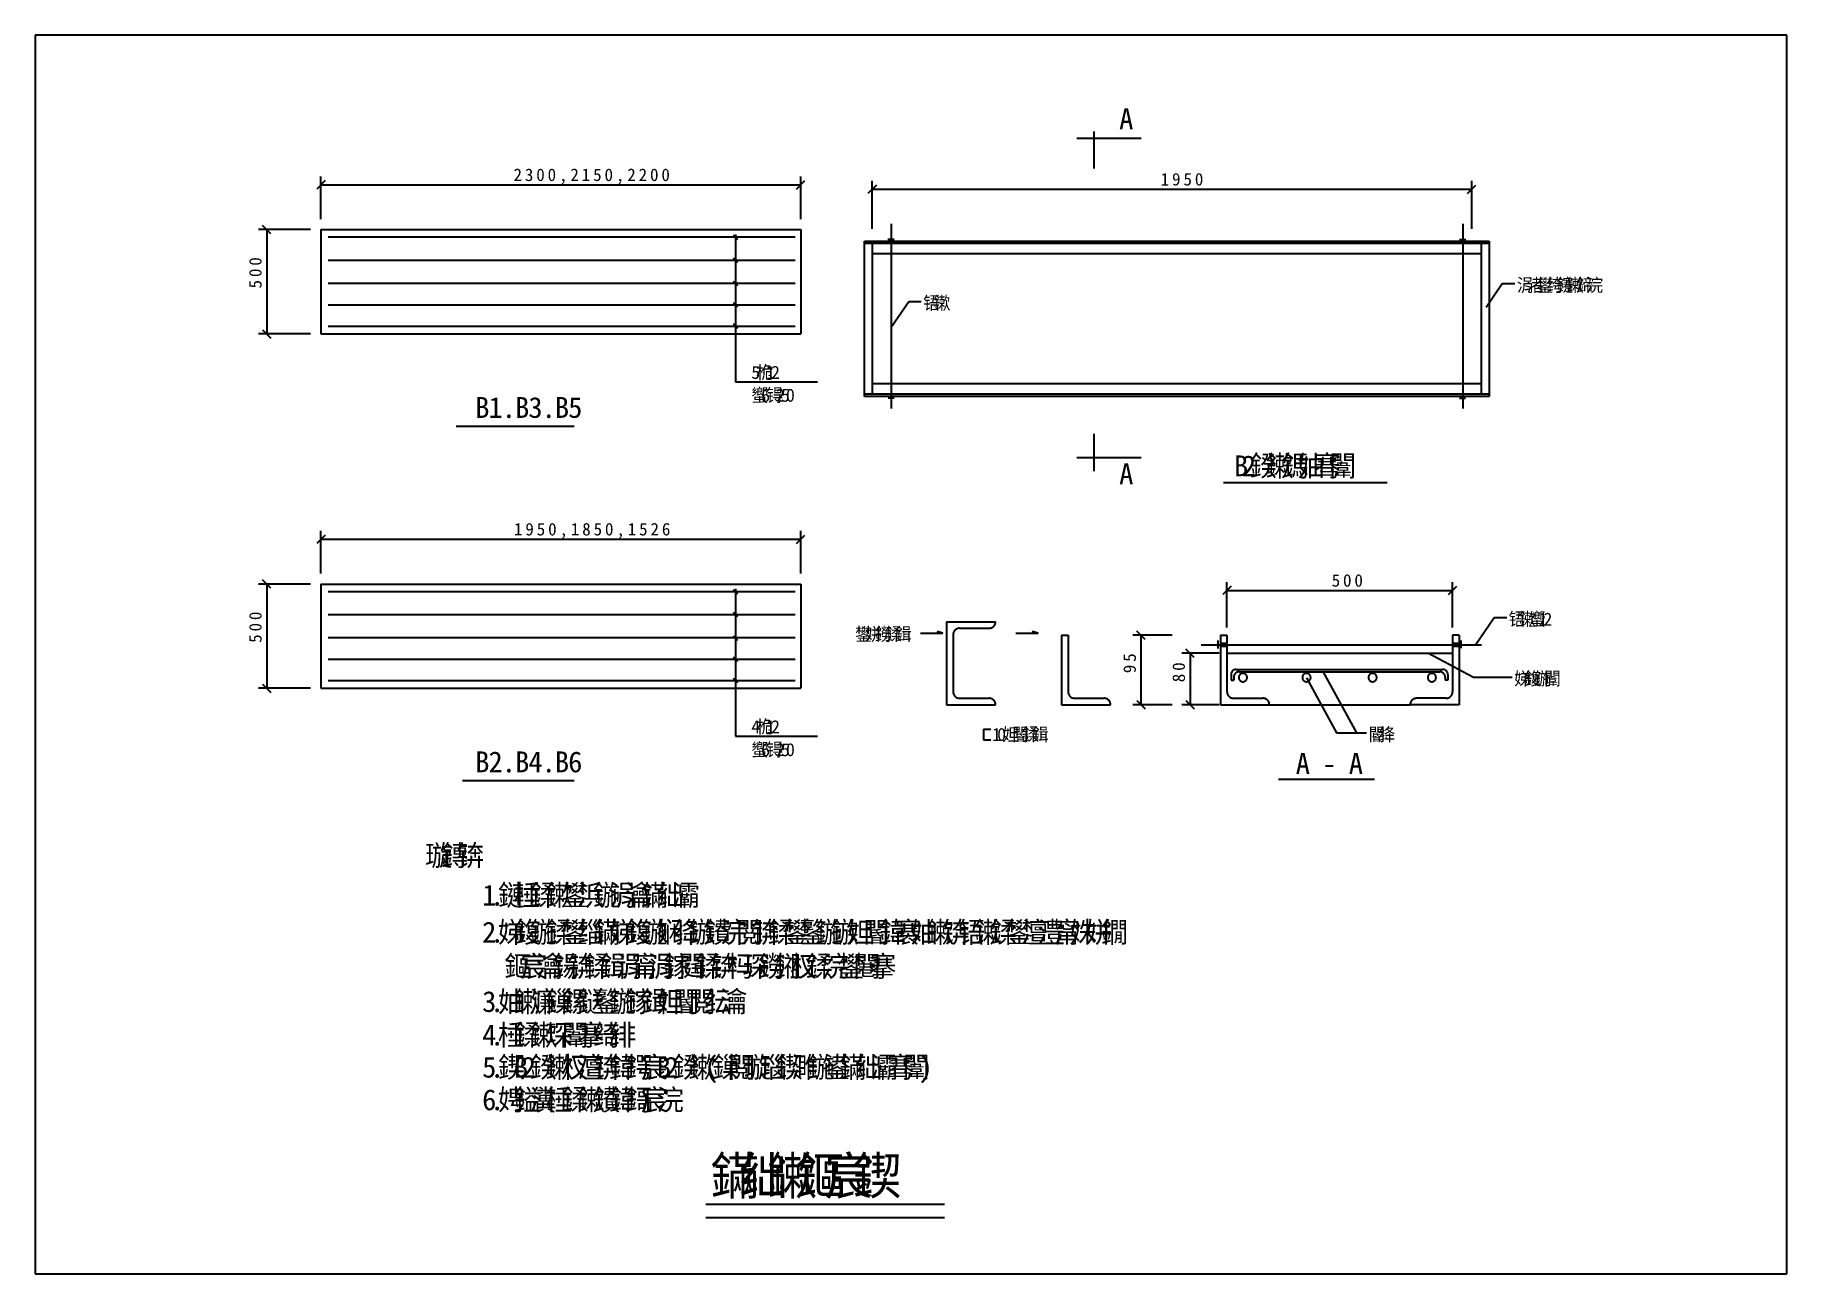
# Model space of a CAD drawing. Header units: metres. Extents: x 0 to 420, y 0 to 297.
import ezdxf

# ---------------------------------------------------------------- set-up
doc = ezdxf.new("R2010")
doc.units = ezdxf.units.M

msp = doc.modelspace()

# ---------------------------------------------------------------- linework, layer by layer
for p, q in [((420, 297), (0, 297)), ((0, 297), (0, 0)), ((420, 0), (420, 297)), ((253.82, 273.9), (253.82, 264.98)), ((249.77, 272.28), (265.18, 272.28)), ((69.55, 262.09), (67.55, 260.09)), ((68.55, 252.86), (68.55, 263.09)), ((68.55, 261.09), (183.55, 261.09)), ((182.55, 260.09), (184.55, 262.09)), ((183.55, 252.86), (183.55, 263.09)), ((201.69, 261.02), (199.69, 259.02)), ((200.69, 250.57), (200.69, 262.02)), ((343.44, 259.02), (345.44, 261.02)), ((344.44, 250.57), (344.44, 262.02)), ((200.69, 260.02), (344.44, 260.02)), ((66.05, 250.36), (53.56, 250.36)), ((56.56, 249.36), (54.56, 251.36)), ((55.56, 250.36), (55.56, 225.36)), ((68.55, 250.36), (68.55, 225.36)), ((68.55, 250.36), (183.55, 250.36)), ((70.28, 248.59), (182.21, 248.59)), ((167.39, 249.07), (168.44, 248.01)), ((167.92, 249.18), (167.92, 213.86)), ((183.55, 250.36), (183.55, 225.36)), ((205.99, 248.01), (204.46, 248.01)), ((205.23, 251.72), (205.23, 207.51)), ((341.49, 248.01), (343.02, 248.01)), ((342.26, 251.72), (342.26, 207.51)), ((167.39, 243.61), (168.44, 242.56)), ((198.87, 210.37), (198.87, 247.62)), ((198.87, 247.62), (348.62, 247.62)), ((198.87, 247.12), (348.62, 247.12)), ((200.75, 210.87), (200.75, 247.12)), ((200.75, 244.62), (346.73, 244.62)), ((346.73, 210.87), (346.73, 247.12)), ((348.62, 247.62), (348.62, 210.37)), ((70.28, 243.05), (182.21, 243.05)), ((70.28, 237.52), (182.21, 237.52)), ((167.39, 237.97), (168.44, 236.92)), ((347.87, 231.78), (351.75, 237.43)), ((351.75, 237.43), (354.76, 237.43)), ((70.28, 232.35), (182.21, 232.35)), ((167.39, 232.89), (168.44, 231.84)), ((205.23, 227), (209.46, 233.15)), ((209.46, 233.15), (212.46, 233.15)), ((70.28, 227.19), (182.21, 227.19)), ((167.39, 227.81), (168.44, 226.76)), ((66.05, 225.36), (53.56, 225.36)), ((54.56, 226.36), (56.56, 224.36)), ((68.55, 225.36), (183.55, 225.36)), ((167.92, 213.86), (187.62, 213.86)), ((348.62, 210.87), (198.87, 210.87)), ((348.62, 210.37), (198.87, 210.37)), ((346.73, 213.37), (200.75, 213.37)), ((205.97, 209.96), (204.54, 209.96)), ((341.51, 209.96), (342.95, 209.96)), ((100.97, 203.24), (129.26, 203.24)), ((253.82, 201.38), (253.82, 192.47)), ((249.77, 195.71), (265.18, 195.71)), ((284.9, 189.74), (324.16, 189.74)), ((69.55, 177.13), (67.55, 175.13)), ((68.55, 167.9), (68.55, 178.13)), ((182.55, 175.13), (184.55, 177.13)), ((183.55, 167.9), (183.55, 178.13)), ((68.55, 176.13), (183.55, 176.13)), ((66.05, 165.4), (53.56, 165.4)), ((56.56, 164.4), (54.56, 166.4)), ((55.56, 165.4), (55.56, 140.4)), ((68.55, 165.4), (68.55, 140.4)), ((68.55, 165.4), (183.55, 165.4)), ((167.39, 164.11), (168.44, 163.05)), ((167.92, 164.22), (167.92, 128.9)), ((183.55, 165.4), (183.55, 140.4)), ((286.75, 164.85), (284.75, 162.85)), ((285.75, 154.98), (285.75, 165.85)), ((285.75, 163.85), (339.84, 163.85)), ((338.84, 162.85), (340.84, 164.85)), ((339.84, 154.98), (339.84, 165.85)), ((70.28, 163.63), (182.21, 163.63)), ((70.28, 158.09), (182.21, 158.09)), ((167.39, 158.65), (168.44, 157.6)), ((218.52, 156.36), (218.52, 136.46)), ((218.52, 156.36), (230.27, 156.36)), ((345.35, 150.85), (349.82, 157.35)), ((349.82, 157.35), (352.83, 157.35)), ((70.28, 152.56), (182.21, 152.56)), ((167.39, 153.01), (168.44, 151.96)), ((212.29, 153.59), (217.66, 153.59)), ((217.66, 153.59), (216.24, 153.98)), ((220.09, 153.23), (220.09, 139.58)), ((221.65, 154.8), (228.7, 154.8)), ((235.11, 153.59), (240.48, 153.59)), ((240.48, 153.59), (239.06, 153.98)), ((246.09, 153.1), (246.09, 136.46)), ((246.09, 153.1), (247.66, 153.1)), ((247.66, 153.1), (247.66, 139.58)), ((272.61, 153.1), (263.16, 153.1)), ((266.16, 152.1), (264.16, 154.1)), ((265.16, 136.46), (265.16, 153.1)), ((283.56, 151.82), (283.56, 149.96)), ((284.19, 153.1), (284.19, 136.46)), ((284.19, 153.1), (285.75, 153.1)), ((285.75, 153.1), (285.75, 139.58)), ((339.84, 153.1), (339.84, 139.58)), ((341.41, 153.1), (339.84, 153.1)), ((341.41, 153.1), (341.41, 136.46)), ((341.85, 151.85), (341.85, 149.98)), ((70.28, 147.39), (182.21, 147.39)), ((167.39, 147.93), (168.44, 146.88)), ((283.88, 148.81), (274.92, 148.81)), ((277.92, 147.81), (275.92, 149.81)), ((276.92, 148.81), (276.92, 136.46)), ((279.55, 150.85), (346.75, 150.85)), ((284.19, 151.19), (285.75, 151.19)), ((284.19, 150.46), (285.75, 150.46)), ((285.75, 148.81), (339.84, 148.81)), ((334.1, 148.81), (344.84, 143.09)), ((339.84, 151.19), (341.41, 151.19)), ((339.84, 150.46), (341.41, 150.46)), ((167.39, 142.85), (168.44, 141.79)), ((286.73, 143.69), (286.73, 142.33)), ((287.39, 143.1), (287.39, 142.33)), ((287.98, 144.94), (337.45, 144.94)), ((288.64, 144.35), (336.79, 144.35)), ((304.85, 142.88), (312.02, 129.72)), ((308.76, 144.44), (316.78, 129.72)), ((338.04, 143.1), (338.04, 142.33)), ((338.7, 143.69), (338.7, 142.33)), ((344.84, 143.09), (354.15, 143.09)), ((66.05, 140.4), (53.56, 140.4)), ((54.56, 141.4), (56.56, 139.4)), ((68.55, 140.4), (183.55, 140.4)), ((70.28, 142.23), (182.21, 142.23)), ((286.73, 142.33), (287.39, 142.33)), ((338.7, 142.33), (338.04, 142.33)), ((218.52, 136.46), (230.27, 136.46)), ((221.65, 138.02), (228.7, 138.02)), ((246.09, 136.46), (257.84, 136.46)), ((249.22, 138.02), (256.27, 138.02)), ((272.61, 136.46), (263.16, 136.46)), ((264.16, 137.46), (266.16, 135.46)), ((283.88, 136.46), (274.92, 136.46)), ((275.92, 137.46), (277.92, 135.46)), ((284.19, 136.46), (295.93, 136.46)), ((287.31, 138.02), (294.37, 138.02)), ((295.93, 136.46), (329.66, 136.46)), ((341.41, 136.46), (329.66, 136.46)), ((338.28, 138.02), (331.23, 138.02)), ((227.39, 130.63), (229.13, 130.63)), ((227.39, 130.63), (227.39, 128.05)), ((167.92, 128.9), (187.62, 128.9)), ((227.39, 128.05), (229.14, 128.05)), ((312.02, 129.72), (319.17, 129.72)), ((102.45, 118.28), (129.26, 118.28)), ((298.07, 118.63), (321.13, 118.63)), ((160.84, 16.73), (218.02, 16.73)), ((160.84, 13.57), (218.02, 13.57)), ((0, 0), (420, 0))]:
    msp.add_line(p, q)
for points in [[(228.7, 154.8), (228.86, 154.8), (229.01, 154.83), (229.16, 154.86), (229.3, 154.91), (229.44, 154.98), (229.57, 155.06), (229.69, 155.15), (229.81, 155.25), (229.91, 155.37), (230, 155.49), (230.08, 155.62), (230.15, 155.76), (230.2, 155.9), (230.24, 156.05), (230.26, 156.21), (230.27, 156.36)], [(221.65, 154.8), (221.5, 154.79), (221.34, 154.77), (221.19, 154.73), (221.05, 154.68), (220.91, 154.61), (220.78, 154.53), (220.66, 154.44), (220.54, 154.34), (220.44, 154.22), (220.35, 154.1), (220.27, 153.97), (220.2, 153.83), (220.15, 153.69), (220.12, 153.54), (220.09, 153.39), (220.09, 153.23), (220.09, 153.23)], [(287.98, 144.94), (287.86, 144.93), (287.74, 144.91), (287.62, 144.88), (287.5, 144.84), (287.39, 144.79), (287.28, 144.73), (287.19, 144.65), (287.1, 144.57), (287.01, 144.48), (286.94, 144.38), (286.88, 144.28), (286.82, 144.17), (286.78, 144.05), (286.75, 143.93), (286.74, 143.81), (286.73, 143.69), (286.73, 143.69)], [(288.64, 144.35), (288.52, 144.35), (288.4, 144.33), (288.28, 144.3), (288.16, 144.26), (288.05, 144.2), (287.95, 144.14), (287.85, 144.07), (287.76, 143.99), (287.67, 143.89), (287.6, 143.8), (287.54, 143.69), (287.49, 143.58), (287.44, 143.46), (287.41, 143.35), (287.4, 143.22), (287.39, 143.1), (287.39, 143.1)], [(290.58, 142.98), (290.57, 143.08), (290.56, 143.17), (290.53, 143.27), (290.5, 143.36), (290.46, 143.45), (290.41, 143.54), (290.35, 143.62), (290.28, 143.69), (290.21, 143.75), (290.13, 143.81), (290.05, 143.86), (289.96, 143.91), (289.87, 143.94), (289.77, 143.96), (289.67, 143.98), (289.58, 143.98), (289.48, 143.98), (289.38, 143.96), (289.28, 143.94), (289.19, 143.91), (289.1, 143.86), (289.02, 143.81), (288.94, 143.75), (288.87, 143.69), (288.8, 143.62), (288.74, 143.54), (288.69, 143.45), (288.65, 143.36), (288.62, 143.27), (288.59, 143.17), (288.58, 143.08), (288.57, 142.98), (288.58, 142.88), (288.59, 142.78), (288.62, 142.69), (288.65, 142.6), (288.69, 142.51), (288.74, 142.42), (288.8, 142.34), (288.87, 142.27), (288.94, 142.2), (289.02, 142.15), (289.1, 142.1), (289.19, 142.05), (289.28, 142.02), (289.38, 142), (289.48, 141.98), (289.58, 141.98), (289.67, 141.98), (289.77, 142), (289.87, 142.02), (289.96, 142.05), (290.05, 142.1), (290.13, 142.15), (290.21, 142.2), (290.28, 142.27), (290.35, 142.34), (290.41, 142.42), (290.46, 142.51), (290.5, 142.6), (290.53, 142.69), (290.56, 142.78), (290.57, 142.88), (290.58, 142.98)], [(305.82, 142.98), (305.82, 143.08), (305.8, 143.17), (305.78, 143.27), (305.75, 143.36), (305.7, 143.45), (305.65, 143.54), (305.6, 143.62), (305.53, 143.69), (305.46, 143.75), (305.38, 143.81), (305.29, 143.86), (305.2, 143.91), (305.11, 143.94), (305.02, 143.96), (304.92, 143.98), (304.82, 143.98), (304.72, 143.98), (304.62, 143.96), (304.53, 143.94), (304.44, 143.91), (304.35, 143.86), (304.26, 143.81), (304.18, 143.75), (304.11, 143.69), (304.05, 143.62), (303.99, 143.54), (303.94, 143.45), (303.89, 143.36), (303.86, 143.27), (303.84, 143.17), (303.82, 143.08), (303.82, 142.98), (303.82, 142.88), (303.84, 142.78), (303.86, 142.69), (303.89, 142.6), (303.94, 142.51), (303.99, 142.42), (304.05, 142.34), (304.11, 142.27), (304.18, 142.2), (304.26, 142.15), (304.35, 142.1), (304.44, 142.05), (304.53, 142.02), (304.62, 142), (304.72, 141.98), (304.82, 141.98), (304.92, 141.98), (305.02, 142), (305.11, 142.02), (305.2, 142.05), (305.29, 142.1), (305.38, 142.15), (305.46, 142.2), (305.53, 142.27), (305.6, 142.34), (305.65, 142.42), (305.7, 142.51), (305.75, 142.6), (305.78, 142.69), (305.8, 142.78), (305.82, 142.88), (305.82, 142.98)], [(321.66, 142.98), (321.65, 143.08), (321.64, 143.17), (321.61, 143.27), (321.58, 143.36), (321.54, 143.45), (321.49, 143.54), (321.43, 143.62), (321.36, 143.69), (321.29, 143.75), (321.21, 143.81), (321.13, 143.86), (321.04, 143.91), (320.95, 143.94), (320.85, 143.96), (320.75, 143.98), (320.66, 143.98), (320.56, 143.98), (320.46, 143.96), (320.36, 143.94), (320.27, 143.91), (320.18, 143.86), (320.1, 143.81), (320.02, 143.75), (319.95, 143.69), (319.88, 143.62), (319.82, 143.54), (319.77, 143.45), (319.73, 143.36), (319.7, 143.27), (319.67, 143.17), (319.66, 143.08), (319.65, 142.98), (319.66, 142.88), (319.67, 142.78), (319.7, 142.69), (319.73, 142.6), (319.77, 142.51), (319.82, 142.42), (319.88, 142.34), (319.95, 142.27), (320.02, 142.2), (320.1, 142.15), (320.18, 142.1), (320.27, 142.05), (320.36, 142.02), (320.46, 142), (320.56, 141.98), (320.66, 141.98), (320.75, 141.98), (320.85, 142), (320.95, 142.02), (321.04, 142.05), (321.13, 142.1), (321.21, 142.15), (321.29, 142.2), (321.36, 142.27), (321.43, 142.34), (321.49, 142.42), (321.54, 142.51), (321.58, 142.6), (321.61, 142.69), (321.64, 142.78), (321.65, 142.88), (321.66, 142.98)], [(335.88, 142.98), (335.87, 143.08), (335.86, 143.17), (335.83, 143.27), (335.8, 143.36), (335.76, 143.45), (335.71, 143.54), (335.65, 143.62), (335.58, 143.69), (335.51, 143.75), (335.43, 143.81), (335.35, 143.86), (335.26, 143.91), (335.16, 143.94), (335.07, 143.96), (334.97, 143.98), (334.87, 143.98), (334.78, 143.98), (334.68, 143.96), (334.58, 143.94), (334.49, 143.91), (334.4, 143.86), (334.32, 143.81), (334.24, 143.75), (334.16, 143.69), (334.1, 143.62), (334.04, 143.54), (333.99, 143.45), (333.95, 143.36), (333.91, 143.27), (333.89, 143.17), (333.88, 143.08), (333.87, 142.98), (333.88, 142.88), (333.89, 142.78), (333.91, 142.69), (333.95, 142.6), (333.99, 142.51), (334.04, 142.42), (334.1, 142.34), (334.16, 142.27), (334.24, 142.2), (334.32, 142.15), (334.4, 142.1), (334.49, 142.05), (334.58, 142.02), (334.68, 142), (334.78, 141.98), (334.87, 141.98), (334.97, 141.98), (335.07, 142), (335.16, 142.02), (335.26, 142.05), (335.35, 142.1), (335.43, 142.15), (335.51, 142.2), (335.58, 142.27), (335.65, 142.34), (335.71, 142.42), (335.76, 142.51), (335.8, 142.6), (335.83, 142.69), (335.86, 142.78), (335.87, 142.88), (335.88, 142.98)], [(338.04, 143.1), (338.03, 143.22), (338.02, 143.35), (337.99, 143.46), (337.94, 143.58), (337.89, 143.69), (337.83, 143.8), (337.76, 143.89), (337.67, 143.99), (337.58, 144.07), (337.48, 144.14), (337.38, 144.2), (337.27, 144.26), (337.15, 144.3), (337.03, 144.33), (336.91, 144.35), (336.79, 144.35), (336.79, 144.35)], [(338.7, 143.69), (338.69, 143.81), (338.68, 143.93), (338.65, 144.05), (338.61, 144.17), (338.55, 144.28), (338.49, 144.38), (338.42, 144.48), (338.33, 144.57), (338.24, 144.65), (338.15, 144.73), (338.04, 144.79), (337.93, 144.84), (337.81, 144.88), (337.69, 144.91), (337.57, 144.93), (337.45, 144.94), (337.45, 144.94)], [(220.09, 139.58), (220.09, 139.43), (220.12, 139.28), (220.15, 139.13), (220.2, 138.99), (220.27, 138.85), (220.35, 138.72), (220.44, 138.59), (220.54, 138.48), (220.66, 138.38), (220.78, 138.29), (220.91, 138.21), (221.05, 138.14), (221.19, 138.09), (221.34, 138.05), (221.5, 138.03), (221.65, 138.02)], [(247.66, 139.58), (247.66, 139.43), (247.69, 139.28), (247.72, 139.13), (247.77, 138.99), (247.84, 138.85), (247.92, 138.72), (248.01, 138.59), (248.11, 138.48), (248.23, 138.38), (248.35, 138.29), (248.48, 138.21), (248.62, 138.14), (248.76, 138.09), (248.91, 138.05), (249.06, 138.03), (249.22, 138.02)], [(285.75, 139.58), (285.76, 139.43), (285.78, 139.28), (285.82, 139.13), (285.87, 138.98), (285.94, 138.84), (286.01, 138.71), (286.11, 138.59), (286.21, 138.48), (286.32, 138.37), (286.45, 138.28), (286.58, 138.2), (286.72, 138.14), (286.86, 138.09), (287.01, 138.05), (287.16, 138.03), (287.31, 138.02)], [(338.28, 138.02), (338.44, 138.03), (338.59, 138.05), (338.74, 138.09), (338.88, 138.14), (339.02, 138.2), (339.15, 138.28), (339.27, 138.37), (339.39, 138.48), (339.49, 138.59), (339.58, 138.71), (339.66, 138.84), (339.73, 138.98), (339.78, 139.13), (339.81, 139.28), (339.84, 139.43), (339.84, 139.58)], [(230.27, 136.46), (230.26, 136.61), (230.24, 136.76), (230.2, 136.91), (230.15, 137.06), (230.08, 137.2), (230, 137.33), (229.91, 137.45), (229.81, 137.56), (229.69, 137.67), (229.57, 137.76), (229.44, 137.84), (229.3, 137.9), (229.16, 137.95), (229.01, 137.99), (228.86, 138.01), (228.7, 138.02), (228.7, 138.02)], [(257.84, 136.46), (257.83, 136.61), (257.8, 136.76), (257.77, 136.91), (257.72, 137.06), (257.65, 137.2), (257.57, 137.33), (257.48, 137.45), (257.38, 137.56), (257.26, 137.67), (257.14, 137.76), (257.01, 137.84), (256.87, 137.9), (256.73, 137.95), (256.58, 137.99), (256.43, 138.01), (256.27, 138.02), (256.27, 138.02)], [(295.93, 136.46), (295.92, 136.61), (295.9, 136.76), (295.86, 136.91), (295.81, 137.05), (295.75, 137.19), (295.67, 137.32), (295.58, 137.45), (295.47, 137.56), (295.36, 137.66), (295.24, 137.76), (295.1, 137.83), (294.97, 137.9), (294.82, 137.95), (294.67, 137.99), (294.52, 138.01), (294.37, 138.02), (294.37, 138.02)], [(331.23, 138.02), (331.07, 138.01), (330.92, 137.99), (330.77, 137.95), (330.63, 137.9), (330.49, 137.83), (330.36, 137.76), (330.24, 137.66), (330.12, 137.56), (330.02, 137.45), (329.93, 137.32), (329.85, 137.19), (329.78, 137.05), (329.73, 136.91), (329.69, 136.76), (329.67, 136.61), (329.66, 136.46), (329.66, 136.46)]]:
    msp.add_lwpolyline(points)

# ---------------------------------------------------------------- texts
for s, height, p in [('A', 5, (259.91, 274.41)), ('2', 3, (114.7, 262)), ('3', 3, (117.43, 262)), ('0', 3, (120.16, 262)), ('0', 3, (122.88, 262)), ('2', 3, (128.34, 262)), ('1', 3, (131.06, 262)), ('5', 3, (133.79, 262)), ('0', 3, (136.52, 262)), ('2', 3, (141.97, 262)), ('2', 3, (144.7, 262)), ('0', 3, (147.43, 262)), ('0', 3, (150.16, 262)), (',', 3, (125.61, 262)), (',', 3, (139.25, 262)), ('1', 3, (269.86, 260.93)), ('9', 3, (272.58, 260.93)), ('5', 3, (275.31, 260.93)), ('0', 3, (278.04, 260.93)), ('涓', 3.12, (355.23, 235.5)), ('渚', 3.12, (357.61, 235.5)), ('鐢', 3.12, (359.99, 235.5)), ('绔', 3.12, (362.37, 235.5)), ('鑳', 3.12, (364.74, 235.5)), ('鏉', 3.12, (367.12, 235.5)), ('鍗', 3.12, (369.5, 235.5)), ('浣', 3.12, (371.88, 235.5)), ('铻', 3.12, (212.94, 231.22)), ('鏉', 3.12, (215.32, 231.22)), ('5', 3.12, (171.71, 214.58)), ('桅', 3.12, (172.89, 214.58)), ('1', 3.12, (175.27, 214.58)), ('2', 3.12, (176.46, 214.58)), ('B', 5, (105.54, 205.22)), ('1', 5, (108.72, 205.22)), ('B', 5, (115.09, 205.22)), ('3', 5, (118.27, 205.22)), ('B', 5, (124.63, 205.22)), ('5', 5, (127.82, 205.22)), ('蠁', 3.12, (171.71, 209.1)), ('6', 3.12, (174.08, 209.1)), ('锝', 3.12, (175.27, 209.1)), ('2', 3.12, (177.65, 209.1)), ('5', 3.12, (178.84, 209.1)), ('0', 3.12, (180.03, 209.1)), ('.', 5, (111.91, 205.22)), ('.', 5, (121.45, 205.22)), ('A', 5, (259.91, 189.3)), ('B', 5, (287.44, 191.22)), ('2', 5, (289.34, 191.22)), ('鍨', 5, (291.25, 191.22)), ('鏉', 5, (295.05, 191.22)), ('鎷', 5, (298.85, 191.22)), ('妯', 5, (302.66, 191.22)), ('骞', 5, (306.46, 191.22)), ('闈', 5, (310.27, 191.22)), ('1', 3, (114.81, 177.04)), ('9', 3, (117.54, 177.04)), ('5', 3, (120.27, 177.04)), ('0', 3, (123, 177.04)), (',', 3, (125.72, 177.04)), ('1', 3, (128.45, 177.04)), ('8', 3, (131.18, 177.04)), ('5', 3, (133.91, 177.04)), ('0', 3, (136.63, 177.04)), (',', 3, (139.36, 177.04)), ('1', 3, (142.09, 177.04)), ('5', 3, (144.81, 177.04)), ('2', 3, (147.54, 177.04)), ('6', 3, (150.27, 177.04)), ('5', 3, (310.85, 164.76)), ('0', 3, (313.57, 164.76)), ('0', 3, (316.3, 164.76)), ('鐢', 3.12, (196.63, 151.84)), ('姘', 3.12, (199, 151.84)), ('鐒', 3.12, (201.38, 151.84)), ('鍒', 3.12, (203.76, 151.84)), ('鍓', 3.12, (206.14, 151.84)), ('铻', 3.12, (353.3, 155.42)), ('鏉', 3.12, (355.68, 155.42)), ('蠁', 3.12, (358.06, 155.42)), ('1', 3.12, (360.44, 155.42)), ('2', 3.12, (361.63, 155.42)), ('娣', 3.12, (354.62, 141.16)), ('鍑', 3.12, (357, 141.16)), ('鍦', 3.12, (359.38, 141.16)), ('闈', 3.12, (361.76, 141.16)), ('4', 3.12, (171.71, 129.62)), ('桅', 3.12, (172.89, 129.62)), ('1', 3.12, (175.27, 129.62)), ('2', 3.12, (176.46, 129.62)), ('1', 3.12, (229.48, 127.79)), ('0', 3.12, (230.67, 127.79)), ('妲', 3.12, (231.86, 127.79)), ('閽', 3.12, (234.24, 127.79)), ('鍒', 3.12, (236.62, 127.79)), ('鍓', 3.12, (238.99, 127.79)), ('閽', 3.12, (319.64, 127.79)), ('绛', 3.12, (322.02, 127.79)), ('蠁', 3.12, (171.71, 124.13)), ('6', 3.12, (174.08, 124.13)), ('锝', 3.12, (175.27, 124.13)), ('2', 3.12, (177.65, 124.13)), ('5', 3.12, (178.84, 124.13)), ('0', 3.12, (180.03, 124.13)), ('B', 5, (105.54, 120.26)), ('2', 5, (108.72, 120.26)), ('B', 5, (115.09, 120.26)), ('4', 5, (118.27, 120.26)), ('B', 5, (124.63, 120.26)), ('6', 5, (127.82, 120.26)), ('A', 5, (302.24, 119.87)), ('-', 5, (308.6, 119.87)), ('A', 5, (314.96, 119.87)), ('.', 5, (111.91, 120.26)), ('.', 5, (121.45, 120.26)), ('璇', 5, (93.54, 97.84)), ('鏄', 5, (97.35, 97.84)), ('锛', 5, (101.15, 97.84)), ('1', 5, (107.19, 88.31)), ('鏈', 5, (110.99, 88.31)), ('棰', 5, (114.8, 88.31)), ('鍒', 5, (118.6, 88.31)), ('鏉', 5, (122.4, 88.31)), ('鐢', 5, (126.21, 88.31)), ('浜', 5, (130.01, 88.31)), ('鍦', 5, (133.82, 88.31)), ('涓', 5, (137.62, 88.31)), ('瀹', 5, (141.43, 88.31)), ('鏋', 5, (145.23, 88.31)), ('绌', 5, (149.03, 88.31)), ('灞', 5, (152.84, 88.31)), ('.', 5, (109.09, 88.31)), ('2', 5, (107.19, 79.44)), ('娣', 5, (110.99, 79.44)), ('鍑', 5, (114.8, 79.44)), ('鍦', 5, (118.6, 79.44)), ('鍒', 5, (122.4, 79.44)), ('鐢', 5, (126.21, 79.44)), ('缁', 5, (130.01, 79.44)), ('鏋', 5, (133.82, 79.44)), ('娣', 5, (137.62, 79.44)), ('鍑', 5, (141.43, 79.44)), ('鍦', 5, (145.23, 79.44)), ('娴', 5, (149.03, 79.44)), ('绛', 5, (152.84, 79.44)), ('鏃', 5, (156.64, 79.44)), ('鐨', 5, (160.45, 79.44)), ('浣', 5, (164.25, 79.44)), ('閲', 5, (168.06, 79.44)), ('锛', 5, (171.86, 79.44)), ('鍒', 5, (175.67, 79.44)), ('鐢', 5, (179.47, 79.44)), ('鐜', 5, (183.27, 79.44)), ('鍦', 5, (187.08, 79.44)), ('鏃', 5, (190.88, 79.44)), ('妲', 5, (194.69, 79.44)), ('閽', 5, (198.49, 79.44)), ('鍏', 5, (202.3, 79.44)), ('褰', 5, (206.1, 79.44)), ('妯', 5, (209.9, 79.44)), ('鏉', 5, (213.71, 79.44)), ('锛', 5, (217.51, 79.44)), ('铻', 5, (221.32, 79.44)), ('鏉', 5, (225.12, 79.44)), ('鍒', 5, (228.93, 79.44)), ('鐢', 5, (232.73, 79.44)), ('澶', 5, (236.54, 79.44)), ('澧', 5, (240.34, 79.44)), ('甯', 5, (244.14, 79.44)), ('姝', 5, (247.95, 79.44)), ('姘', 5, (251.75, 79.44)), ('鐗', 5, (255.56, 79.44)), ('.', 5, (109.09, 79.44)), ('鏂', 5, (112.53, 71.27)), ('宸', 5, (116.33, 71.27)), ('瀹', 5, (120.13, 71.27)), ('鍚', 5, (123.94, 71.27)), ('锛', 5, (127.74, 71.27)), ('鍒', 5, (131.55, 71.27)), ('鍓', 5, (135.35, 71.27)), ('涓', 5, (139.16, 71.27)), ('甯', 5, (142.96, 71.27)), ('涓', 5, (146.76, 71.27)), ('鎵', 5, (150.57, 71.27)), ('閮', 5, (154.37, 71.27)), ('鍒', 5, (158.18, 71.27)), ('锛', 5, (161.98, 71.27)), ('杩', 5, (165.79, 71.27)), ('琛', 5, (169.59, 71.27)), ('鐒', 5, (173.39, 71.27)), ('鎺', 5, (177.2, 71.27)), ('杈', 5, (181, 71.27)), ('鍒', 5, (184.81, 71.27)), ('浣', 5, (188.61, 71.27)), ('鐢', 5, (192.42, 71.27)), ('闀', 5, (196.22, 71.27)), ('搴', 5, (200.03, 71.27)), ('3', 5, (107.19, 62.8)), ('妯', 5, (110.99, 62.8)), ('鏉', 5, (114.8, 62.8)), ('濂', 5, (118.6, 62.8)), ('鏁', 5, (122.4, 62.8)), ('鏍', 5, (126.21, 62.8)), ('鎹', 5, (130.01, 62.8)), ('鐜', 5, (133.82, 62.8)), ('鍦', 5, (137.62, 62.8)), ('鎵', 5, (141.43, 62.8)), ('鍓', 5, (145.23, 62.8)), ('妲', 5, (149.03, 62.8)), ('閽', 5, (152.84, 62.8)), ('閲', 5, (156.64, 62.8)), ('纭', 5, (160.45, 62.8)), ('瀹', 5, (164.25, 62.8)), ('.', 5, (109.09, 62.8)), ('4', 5, (107.19, 54.79)), ('棰', 5, (110.99, 54.79)), ('鍒', 5, (114.8, 54.79)), ('鏉', 5, (118.6, 54.79)), ('琛', 5, (122.4, 54.79)), ('闈', 5, (126.21, 54.79)), ('搴', 5, (130.01, 54.79)), ('绮', 5, (133.82, 54.79)), ('绯', 5, (137.62, 54.79)), ('.', 5, (109.09, 54.79)), ('5', 5, (107.19, 47.07)), ('鍥', 5, (110.99, 47.07)), ('B', 5, (114.8, 47.07)), ('2', 5, (116.7, 47.07)), ('鍨', 5, (118.6, 47.07)), ('鏉', 5, (122.4, 47.07)), ('杈', 5, (126.21, 47.07)), ('澶', 5, (130.01, 47.07)), ('锛', 5, (133.82, 47.07)), ('鍏', 5, (137.62, 47.07)), ('鍔', 5, (141.43, 47.07)), ('宸', 5, (145.23, 47.07)), ('B', 5, (149.03, 47.07)), ('2', 5, (150.94, 47.07)), ('鍨', 5, (152.84, 47.07)), ('鏉', 5, (156.64, 47.07)), ('(', 5, (160.45, 47.07)), ('鏁', 5, (162.35, 47.07)), ('閲', 5, (166.15, 47.07)), ('璇', 5, (169.96, 47.07)), ('瑙', 5, (173.76, 47.07)), ('鍥', 5, (177.57, 47.07)), ('濉', 5, (181.37, 47.07)), ('鍦', 5, (185.18, 47.07)), ('鍙', 5, (188.98, 47.07)), ('鏋', 5, (192.78, 47.07)), ('绌', 5, (196.59, 47.07)), ('灞', 5, (200.39, 47.07)), ('骞', 5, (204.2, 47.07)), ('闈', 5, (208, 47.07)), (')', 5, (211.81, 47.07)), ('.', 5, (109.09, 47.07)), ('6', 5, (107.19, 39.26)), ('娉', 5, (110.99, 39.26)), ('鎰', 5, (114.8, 39.26)), ('瀵', 5, (118.6, 39.26)), ('棰', 5, (122.4, 39.26)), ('鍒', 5, (126.21, 39.26)), ('鏉', 5, (130.01, 39.26)), ('鐨', 5, (133.82, 39.26)), ('鍏', 5, (137.62, 39.26)), ('鎶', 5, (141.43, 39.26)), ('宸', 5, (145.23, 39.26)), ('浣', 5, (149.03, 39.26)), ('.', 5, (109.09, 39.26)), ('鏋', 8.97, (161.95, 19.05)), ('鏉', 8.97, (175.6, 19.05)), ('鏂', 8.97, (182.43, 19.05)), ('宸', 8.97, (189.26, 19.05)), ('绌', 8.97, (168.78, 19.05)), ('鍥', 8.97, (196.08, 19.05))]:
    msp.add_text(s, height=height).set_placement(p)
for s, p in [('0', (54.31, 241.7)), ('0', (54.31, 238.98)), ('5', (54.31, 236.25)), ('0', (54.31, 156.74)), ('0', (54.31, 154.02)), ('5', (54.31, 151.29)), ('5', (263.91, 146.74)), ('9', (263.91, 144.02)), ('0', (275.67, 144.58)), ('8', (275.67, 141.85))]:
    msp.add_text(s, height=3, rotation=90).set_placement(p)

doc.saveas('drawing.dxf')
